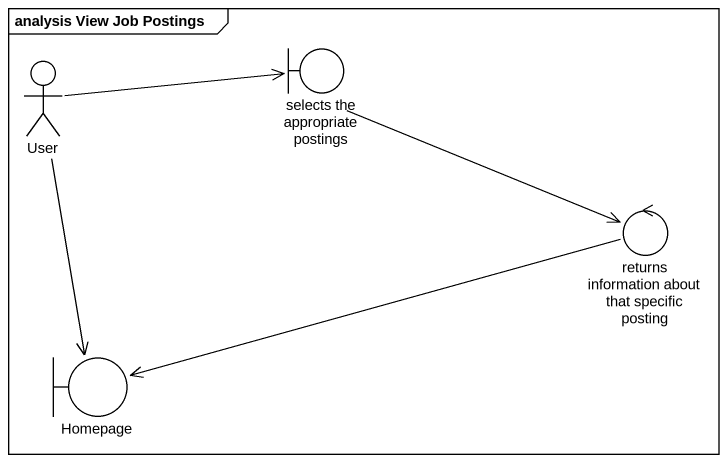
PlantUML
@startuml
mainframe analysis View Job Postings
boundary "selects the appropriate postings" as selects_the_appropriate
actor User
control "returns information about that specific posting" as returns_information_about
boundary Homepage
selects_the_appropriate -right-> returns_information_about
User -right-> selects_the_appropriate
User --> Homepage
returns_information_about -left-> Homepage
@enduml
